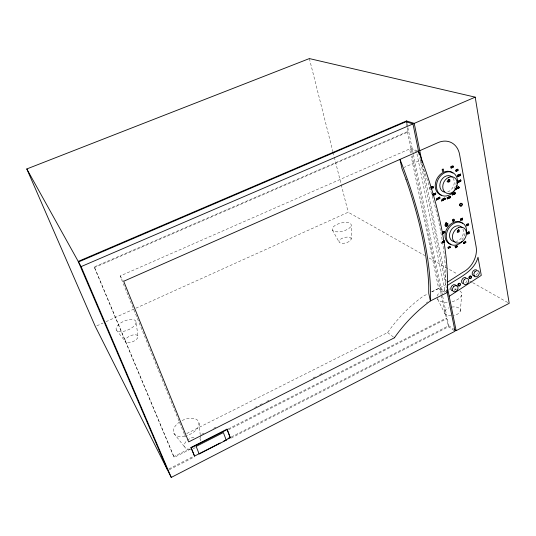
<?xml version="1.0" encoding="UTF-8"?>
<svg xmlns="http://www.w3.org/2000/svg" width="536" height="536" viewBox="0 0 536 536"><rect width="100%" height="100%" fill="white"/><g stroke="black" fill="none" stroke-linecap="round" stroke-linejoin="round"><path stroke-width="0.4" stroke-dasharray="2.68 2.01" d="M351.227 238.976A6.305 2.794 -14.3 0 0 342.055 238.312A6.305 2.794 -14.3 0 0 341.955 243.297A6.305 2.794 -14.3 0 0 351.227 238.976L351.241 225.207A9.782 4.181 -14.5 0 0 337.017 224.39A9.782 4.181 -14.5 0 0 336.869 231.854A9.782 4.181 -14.5 0 0 351.241 225.207M429.818 189.737L430.12 188.853M460.377 311.088L461.603 295.122M432.177 194.454L432.09 194.923M467.037 280.656L466.052 282.485L464.424 283.578M477.563 272.931L476.584 274.76L475.506 275.484M454.26 290.418L455.359 289.688L456.337 287.852L456.297 286.606M442.843 242.667L442.381 241.662L442.917 241.97M168.874 468.953L193.436 456.384M231.398 436.947L448.746 325.7L453.456 328.856M169.276 469.757L194.588 456.793M231.063 438.106L448.444 326.766L455.057 331.221M190.588 449.074L174.207 457.409L173.791 456.632L190.2 448.284M228.236 428.941L446.012 318.203L446.783 318.712L448.444 326.766M228.571 429.745L446.783 318.712M201.704 434.328L203.948 433.195M213.656 428.284L215.901 427.152M254.741 407.507L256.985 406.375M259.973 404.861L262.211 403.729M266.694 401.464L268.931 400.332M313.004 378.041L315.248 376.909M319.731 374.644L321.969 373.512M186.776 433.55L387.615 332.561A114.845 83.06 -52.3 0 1 423.125 296.234L427.46 294.076M431.688 291.832L445.657 284.904L445.785 277.132A193.724 72.012 66.9 0 0 424.405 171.232L420.345 160.204L404.131 167.413M431.802 291.926L439.755 287.986L447.205 292.542M96.855 325.821L102.946 323.067M105.994 321.687L348.199 212.223L424.693 255.511M184.223 433.905L120.151 275.966L410.851 148.418L418.522 151.226M173.791 456.632L94.222 266.962L407.38 131.682L408.177 131.95L407.367 128.017M94.222 266.962L94.544 267.504L408.177 131.95M430.16 187.566L429.591 188.397L430.207 187.768M442.763 243.056C441.738 243.203 441.765 240.878 442.897 241.2M429.068 257.984L457.476 274.064M469.864 281.072L472.048 282.305M472.772 282.72L509.2 303.329M444.632 292.2L438.649 288.529L411.166 156.298M387.615 332.561L394.402 337.801M173.912 433.383L184.692 447.071M116.359 329.915L125.33 341.606M120.151 275.966L123.246 280.603M184.538 434.676L185.791 436.847M332.427 230.058L339.1 242.084M437.624 299.282L444.947 313.694M94.544 267.504L174.207 457.409M309.366 58.578L332.869 151.574M333.077 152.385L334.096 156.425M334.303 157.236L341.05 183.922M341.251 184.726L348.199 212.223M406.395 123.3L407.206 127.233M407.38 131.682L411.695 152.499M412.372 155.762L441.108 294.519M441.275 295.336L446.012 318.203M410.482 153.035L409.638 148.948L416.479 151.467L445.135 291.798M407.012 123.407L407.682 126.684M407.856 127.501L413.263 153.711M413.43 154.529L442.495 295.396M442.662 296.214L448.746 325.7M419.849 157.758L446.274 287.959M422.569 164.639L446.14 281.199M136.097 322.277A10.68 4.797 -23 0 1 121.069 331.61A10.68 4.797 -23 0 1 121.096 322.726A10.68 4.797 -23 0 1 136.097 322.277L138.027 336.655A6.881 3.203 -23.2 0 1 128.359 342.745A6.881 3.203 -23.2 0 1 128.352 336.829A6.881 3.203 -23.2 0 1 138.027 336.655M198.997 423.125L200.196 434.663M200.276 435.487L200.792 440.438A8.784 5.266 -25 0 0 199.379 438.1M462.93 229.053A8.388 6.445 -60.1 0 1 456.257 241.481M465.034 233.435A12.207 9.393 -60.1 0 1 461.958 239.76M453.094 178.113A8.69 6.807 -63.3 0 1 453.329 186.521A8.69 6.807 -63.3 0 1 446.83 192.156M456.243 181.697A12.643 9.916 -63.3 0 1 454.166 188.632M426.415 302.833A116.218 83.469 -52.3 0 1 427.688 301.862M195.231 447.694A8.784 5.266 -25 0 1 193.094 448.578M190.213 449.155A8.784 5.266 -25 0 1 184.712 443.52A8.784 5.266 -25 0 1 195.506 437.101M182.18 420.492A13.661 7.94 -24.6 0 1 198.809 422.227A13.661 7.94 -24.6 0 1 186.93 435.58M184.88 436.137A13.661 7.94 -24.6 0 1 173.483 432.304A13.661 7.94 -24.6 0 1 180.94 421.155M451.627 307.081A8.08 4.322 -9.1 0 1 460.424 309.976A8.08 4.322 -9.1 0 1 453.262 315.577M451.151 315.778A8.08 4.322 -9.1 0 1 444.532 312.843A8.08 4.322 -9.1 0 1 448.974 307.791M459.915 290.914A12.556 6.499 -9.5 0 1 451.312 301.869M447.212 302.358A12.556 6.499 -9.5 0 1 436.927 297.694M437.075 295.973A12.556 6.499 -9.5 0 1 444.927 290.016M448.84 289.125A12.556 6.499 -9.5 0 1 450.454 288.951M454.327 289.011A12.556 6.499 -9.5 0 1 456.431 289.38M440.934 241.997L441.443 243.639L441.403 241.77L440.934 241.997"/><path stroke-width="0.8" d="M432.8 195.044L432.813 194.313M455.861 188.056C456.551 190.166 456.88 189.757 455.6 188.404M432.813 195.392L432.86 194.079M449.195 296.301L481.281 275.377L478.018 257.22C474.032 272.02 458.387 277.728 447.058 285.728M447.151 282.405L462.742 272.308A20.609 15.705 -58.8 0 0 476.142 246.754L459.593 154.536A22.01 17.373 -64.8 0 0 438.013 142.63L419.748 150.69M454.126 329.312L456.143 330.665L509.2 303.329L475.204 97.15L309.366 58.578L26.8 168.954L78.223 261.407L167.788 470.514L171.259 477.422L455.057 331.221L446.709 290.09M227.9 438.502L230.091 437.383L230.346 437.751L223.767 441.121M230.346 437.751L227.016 429.162L190.97 447.486L194.521 456.096L220.108 442.997M194.521 456.096L191.191 447.875L227.264 429.53M443.486 240.771L444.277 240.396L443.775 241.307L444.518 241.562L444.284 242.279L443.527 242.393M443.419 242.232L444.217 241.716L443.48 241.823M412.981 123.91L406.067 121.732L78.524 261.95L81.117 266.606L412.981 123.91L419.185 154.495M78.223 261.407L406.502 120.955L414.228 123.374L475.204 97.15M457.114 232.014L458.441 231.271L458.501 229.723M474.963 275.846L473.315 275.779L472.27 274.579L472.236 272.703L473.214 270.874L474.849 269.782L476.497 269.856M465.938 277.588L464.27 277.521L462.635 278.62L461.65 280.455L461.697 282.331L462.762 283.524M447.031 181.496L447.62 181.892L448.987 181.148L449.047 179.52L448.458 179.125M452.036 290.74L450.957 289.547L450.897 287.678L451.882 285.835L453.53 284.737L455.211 284.79L456.283 285.983M190.97 447.486L191.191 447.875M167.379 469.717L95.328 326.511L26.8 168.954M81.117 266.606L171.259 477.422M227.016 429.162L230.091 437.383M406.502 120.955L406.837 122.59M414.228 123.374L422.241 162.998M447.218 286.539L456.143 330.665M459.935 284.83A1.353 1.018 -57 0 1 458.166 285.601A1.353 1.018 -57 0 1 458.381 283.618A1.353 1.018 -57 0 1 460.042 283.872M461.422 205.489A1.414 1.092 -62 0 1 459.62 205.208A1.414 1.092 -62 0 1 460.839 203.245A1.414 1.092 -62 0 1 461.811 204.866M470.005 278.432A1.347 1.012 -57.7 0 1 468.886 277.541A1.347 1.012 -57.7 0 1 469.998 276A1.347 1.012 -57.7 0 1 471.117 276.898M471.084 277.219A1.347 1.012 -57.7 0 1 470.293 278.311M455.051 241.629A8.388 6.445 -60.1 0 1 450.568 231.076A8.388 6.445 -60.1 0 1 462.012 227.539M462.186 241.535A12.234 9.4 -60.1 0 1 446.836 239.813A12.234 9.4 -60.1 0 1 455.741 222.567A12.234 9.4 -60.1 0 1 466.447 233.274M450.856 244.336A12.207 9.393 -60.1 0 1 446.977 228.53A12.207 9.393 -60.1 0 1 462.561 223.385M444.378 192.136A8.69 6.807 -63.3 0 1 441.061 180.652A8.69 6.807 -63.3 0 1 452.324 177.168M455.835 188.417A12.676 9.929 -63.3 0 1 438.301 192.591A12.676 9.929 -63.3 0 1 444.847 172.693A12.676 9.929 -63.3 0 1 457.349 183.808M457 185.416A12.676 9.929 -63.3 0 1 456.498 186.943M441.282 195.171A12.643 9.916 -63.3 0 1 437.028 178.642A12.643 9.916 -63.3 0 1 452.927 173.081M459.412 180.699C457.778 183.292 459.935 182.649 459.493 180.364C458.22 180.666 458.528 180.954 459.412 180.699M431.4 188.438L431.426 189L431.929 186.783L430.823 187.292L431.701 187.124L431.4 188.438M432.277 187.044C433.014 190.843 434.066 184.612 432.277 187.044M434.756 193.57C435.487 197.335 436.538 191.144 434.756 193.57M438.883 197.623C439.607 201.369 440.659 195.211 438.883 197.623M442.81 199.144C443.52 202.869 444.572 196.739 442.81 199.144M445.289 198.869C444.089 201.938 444.029 195.6 445.289 198.869M449.349 196.853C450.039 200.571 451.104 194.454 449.349 196.853M452.183 166.421C452.866 170.254 453.972 163.996 452.183 166.421M455.426 193.288C454.22 196.35 454.193 190.019 455.426 193.288M457.014 169.684C457.69 173.49 458.803 167.266 457.014 169.684M459.245 187.546C458.039 190.615 458.019 184.263 459.245 187.546M459.506 175.493C458.287 178.582 458.273 172.163 459.506 175.493M459.64 174.548C460.283 178.334 461.456 172.136 459.64 174.548M459.888 180.384C460.551 184.143 461.657 177.986 459.888 180.384M461.704 218.42L461.684 219.485C462.568 218.701 462.581 220.088 461.623 219.901C462.937 220.745 462.736 218.534 461.998 218.621L462.488 218.052L461.704 218.42M442.153 169.865C443.352 175.46 444.512 166.06 442.153 169.865M447.406 223.412L447.359 225.529L446.193 226.078L445.262 224.624L444.833 224.986L445.872 226.628L447.768 225.73L447.848 223.237L447.406 223.412M448.927 247.176L448.337 248.664C448.203 248.369 447.567 246.145 448.927 247.176M449.215 197.757C449.021 199.104 447.714 198.742 449.007 198.085A1.26 0.985 -62.3 0 0 448.994 197.67C447.104 199.164 448.833 195.037 449.215 197.757M453.959 194.106C453.268 195.667 453.188 192.806 453.959 194.106M468.451 232.048L468.424 233.093C469.322 232.316 469.275 233.669 468.363 233.502C469.657 234.319 469.462 232.148 468.732 232.242L469.221 231.673L468.451 232.048M445.892 222.809C446.649 229.555 447.252 221.288 445.892 222.809M463.62 243.089C464.524 244.61 464.632 242.125 464.203 241.823L463.62 243.089M433.269 187.58C432.197 189.429 432.659 184.639 433.269 187.58M435.741 194.092C434.656 195.915 435.158 191.185 435.741 194.092M439.862 198.146C438.817 199.968 439.265 195.251 439.862 198.146M451.875 167.574L451.017 168.11L452.022 167.848A0.737 0.576 -64.5 0 0 452.089 167.48C452.143 166.361 450.716 167.654 451.138 166.709L451.774 166.18L450.93 166.562C450.341 168.706 451.634 166.421 451.875 167.574M443.781 199.66C442.749 201.482 443.185 196.779 443.781 199.66M448.23 197.409C448.753 198.89 449.155 195.975 448.23 197.409M445.088 199.05C444.069 200.886 444.485 196.163 445.088 199.05M450.307 197.369C449.235 199.171 449.751 194.501 450.307 197.369M453.155 166.964C452.069 168.827 452.592 163.996 453.155 166.964M455.218 193.476C454.16 195.298 454.669 190.588 455.218 193.476M457.978 170.227C456.94 172.09 457.409 167.266 457.978 170.227M459.298 175.681C458.247 177.503 458.736 172.753 459.298 175.681M459.037 187.734C457.992 189.55 458.481 184.846 459.037 187.734M444.686 232.209C443.373 235.364 443.285 229.013 444.686 232.209M460.598 175.084C459.526 176.927 460.055 172.15 460.598 175.084M460.846 180.913C459.814 182.743 460.277 178.006 460.846 180.913M450.341 247.156C449.047 250.265 448.967 244.027 450.341 247.156M453.168 193.523C453.871 192.699 454.937 195.7 453.054 194.36C452.491 192.739 454.823 192.571 453.168 193.523M457.409 246.379C456.116 249.475 456.056 243.257 457.409 246.379M436.445 200.129C438.408 200.075 436.498 195.787 436.445 200.129M437.758 199.519C439.721 199.466 437.818 195.178 437.758 199.519M443.768 231.86C443.922 234.319 444.867 230.942 443.768 231.86M441.684 201.034C443.641 200.973 441.751 196.705 441.684 201.034M465.918 242.111C464.625 245.2 464.591 238.996 465.918 242.111M468.725 224.53C467.412 227.646 467.399 221.348 468.725 224.53M449.436 246.821C449.57 249.22 450.521 245.917 449.436 246.821M456.511 246.044C456.652 248.449 457.59 245.14 456.511 246.044M467.834 224.175C467.955 226.614 468.913 223.278 467.834 224.175M456.022 170.957C456.625 172.317 456.927 169.617 456.022 170.957M456.933 170.83C454.95 173.148 456.243 167.353 456.933 170.83M455.948 246.332C456.84 247.17 454.803 248.476 455.433 247.578C456.036 247.458 455.68 245.83 454.97 246.788L455.332 246.111L455.948 246.332M467.265 224.463C468.156 225.314 466.119 226.621 466.749 225.716C467.352 225.602 467.003 223.948 466.293 224.906L466.655 224.229L467.265 224.463M445.865 223.358L445.697 224.698L446.166 224.926L445.865 223.358M443.252 232.329L442.85 233.395L443.5 233.428C441.128 235.545 443.915 230.768 442.173 232.778L442.615 231.887L443.252 232.329M447.935 180.21L447.882 181.845L448.471 182.24L449.845 181.49L449.898 179.862L449.315 179.466L447.935 180.21M448.625 247.398L448.203 247.498L448.625 247.398M460.437 219.023L460.927 220.691L460.906 218.802L460.437 219.023M457.449 230.52L457.389 232.068L457.952 232.423L459.278 231.679L459.345 230.132L458.783 229.77L457.449 230.52M463.942 242.982L464.236 243.264L463.942 242.982M447.245 197.382C446.354 197.992 448.612 201.013 447.245 197.382M457.543 175.058C456.652 175.674 458.883 178.763 457.543 175.058M452.17 193.476C451.279 194.092 453.523 197.114 452.17 193.476M457.798 180.9C456.907 181.516 459.131 184.578 457.798 180.9M456.484 170.113C455.741 171.172 456.036 169.075 456.484 170.113M434.033 193.851L433.664 194.916L434.2 194.675L434.033 193.851M467.56 232.423L467.124 234.172L468.183 234.038L467.861 232.276L467.56 232.423M467.66 232.952L467.399 233.703L467.66 232.952M433.999 193.469L433.503 195.218L434.24 194.883C434.743 195.881 434.642 193.503 433.999 193.469M457.375 187.486L457.007 188.545L457.53 188.304L457.375 187.486M457.349 187.111L456.84 188.846L457.563 188.511C458.046 189.503 457.972 187.144 457.349 187.111M447.185 223.994L446.877 224.591L446.568 223.023L447.185 223.994M453.49 286.794L452.505 288.643L452.565 290.519L453.644 291.705L455.325 291.758L456.974 290.653L457.952 288.81L457.898 286.941L456.826 285.742L455.144 285.688L453.49 286.794M464.27 279.551L463.285 281.393L463.332 283.269L464.397 284.462L466.059 284.522L467.693 283.423L468.678 281.588L468.638 279.712L467.586 278.512L465.918 278.452L464.27 279.551M474.883 271.779L473.898 273.615L473.931 275.497L474.976 276.697L476.625 276.764L478.253 275.671L479.238 273.842L479.204 271.966L478.166 270.76L476.517 270.687L474.883 271.779M458.474 227.653L456.699 228.644A8.435 6.466 -60 0 0 454.696 242.098A8.435 6.466 -60 0 0 466.106 235.706A8.435 6.466 -60 0 0 458.474 227.653M448.987 177.215L447.151 178.207A8.737 6.827 -63.3 0 0 445.135 192.35A8.737 6.827 -63.3 0 0 456.933 185.965A8.737 6.827 -63.3 0 0 448.987 177.215M226.239 440.143L199.178 453.999L196.143 446.414L223.371 432.559L226.239 440.143M394.402 337.801L188.706 441.899L123.689 281.266L418.522 151.226A196.183 72.97 66.9 0 1 447.205 292.542L430.388 300.937A116.379 83.516 -52.3 0 0 394.402 337.801M406.047 179.48L401.92 168.398L399.99 159.4A197.281 69.432 66.8 0 1 430.388 300.937L428.746 293.293L428.72 285.547A194.803 68.514 66.8 0 0 406.047 179.48M459.667 285.835A1.353 1.018 -57 0 0 460.149 283.651A1.353 1.018 -57 0 0 458.267 284.75A1.353 1.018 -57 0 0 459.667 285.835M470.702 278.539A1.347 1.012 -57.7 0 0 471.204 276.355A1.347 1.012 -57.7 0 0 469.335 277.44A1.347 1.012 -57.7 0 0 470.702 278.539M461.576 205.904A1.414 1.092 -62 0 0 461.918 203.566A1.414 1.092 -62 0 0 460.015 204.826A1.414 1.092 -62 0 0 461.576 205.904M453.657 221.214A1.146 0.891 -60.9 0 0 454.039 219.318A1.146 0.891 -60.9 0 0 452.451 220.236A1.146 0.891 -60.9 0 0 453.657 221.214M453.55 220.845A0.71 0.549 -60.9 0 0 453.784 219.68A0.71 0.549 -60.9 0 0 452.806 220.242A0.71 0.549 -60.9 0 0 453.55 220.845"/></g></svg>
